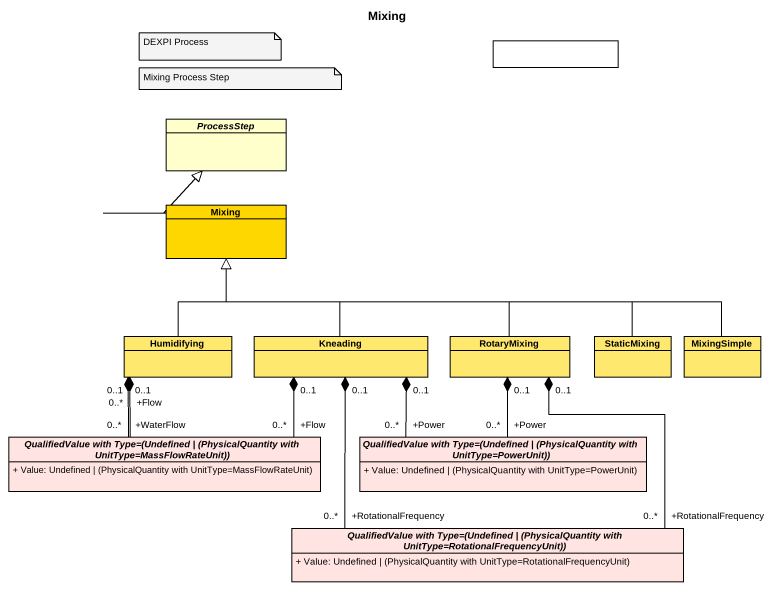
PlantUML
@startuml
title Mixing
allowmixing
hide circle
hide empty members
skinparam classAttributeIconSize 0
rectangle " " as rectangle1
abstract class ProcessStep
class Mixing #FFD700
class Humidifying #FFE86E
class Kneading #FFE86E
class RotaryMixing #FFE86E
class StaticMixing #FFE86E
class MixingSimple #FFE86E
abstract class "QualifiedValue with Type=(Undefined | (PhysicalQuantity with UnitType=MassFlowRateUnit))" as QualifiedValue_with_Type #FFE4E1 {
  {field} + Value: Undefined | (PhysicalQuantity with UnitType=MassFlowRateUnit)
}
abstract class "QualifiedValue with Type=(Undefined | (PhysicalQuantity with UnitType=PowerUnit))" as QualifiedValue_with_Type_2 #FFE4E1 {
  {field} + Value: Undefined | (PhysicalQuantity with UnitType=PowerUnit)
}
abstract class "QualifiedValue with Type=(Undefined | (PhysicalQuantity with UnitType=RotationalFrequencyUnit))" as QualifiedValue_with_Type_3 #FFE4E1 {
  {field} + Value: Undefined | (PhysicalQuantity with UnitType=RotationalFrequencyUnit)
}
Mixing -up-|> ProcessStep
Humidifying -up-|> Mixing
Humidifying "0..1" *-- "+WaterFlow\n0..*" QualifiedValue_with_Type
Humidifying "0..1" *-- "+Flow\n0..*" QualifiedValue_with_Type
Kneading -up-|> Mixing
Kneading "0..1" *-- "+Flow\n0..*" QualifiedValue_with_Type
Kneading "0..1" *-- "+Power\n0..*" QualifiedValue_with_Type_2
Kneading "0..1" *-- "+RotationalFrequency\n0..*" QualifiedValue_with_Type_3
RotaryMixing -left-|> Mixing
RotaryMixing "0..1" *-- "+Power\n0..*" QualifiedValue_with_Type_2
RotaryMixing "0..1" *-- "+RotationalFrequency\n0..*" QualifiedValue_with_Type_3
StaticMixing -left-|> Mixing
MixingSimple -left-|> Mixing
note as N1
  DEXPI Process
end note
note as N2
  Mixing Process Step
end note
@enduml
